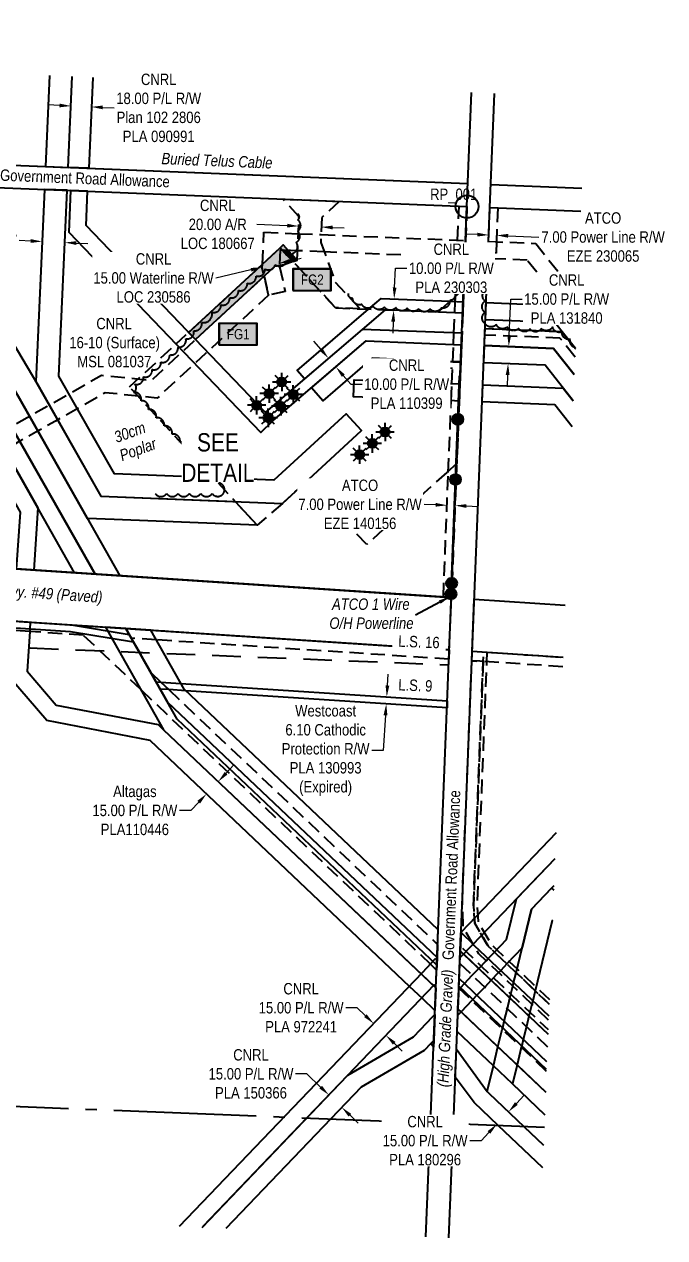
# Model space of a CAD drawing. Extents: x 323629 to 327578, y 6190825 to 6193722.
# Drawn here: x 325834 to 326396, y 6190825 to 6191889 of the extents above; entities that cross this region are included whole.
import ezdxf
from ezdxf.enums import TextEntityAlignment as Align

# ---------------------------------------------------------------- set-up
doc = ezdxf.new("R2010")
doc.units = 0
doc.header["$LTSCALE"] = 5
for name, pattern in [('0', [1, 1, 0]), ('foc-ACCESSROAD', [3.75, 2.5, -1.25]), ('foc-FLOWLINE', [3.75, 2.5, -1.25]), ('foc-LSD', [8, 5, -3]), ('foc-QUARTERLINE', [33, 25, -3, 2, -3]), ('POWERLINE5', [7.8, 2.4, -0.6, 0.6, -0.6, 0.6, -0.6, 2.4])]:
    doc.linetypes.add(name, pattern=pattern)
for name, color, linetype in [('35', 37, 'Continuous'), ('AS-POWER', 104, 'foc-POWER'), ('AS-POWER-EXISTING', 72, 'POWERLINE5'), ('AS-TELUS', 224, 'foc-TEL'), ('C-AR', 13, 'foc-ACCESSROAD'), ('C-RW', 13, 'Continuous'), ('C-WS', 13, 'foc-ACCESSROAD'), ('C-WS-S', 13, 'Continuous'), ('DETAIL-T', 7, 'Continuous'), ('F-EZE', 190, 'foc-FLOWLINE'), ('F-RW', 190, 'Continuous'), ('L-ROAD-T', 7, 'Continuous'), ('L-SEC', 7, 'Continuous'), ('L-SECQ', 8, 'foc-QUARTERLINE'), ('L-SECTION-LSD', 7, 'foc-LSD'), ('L-TITLEDB', 4, 'Continuous'), ('P-TEMP-BLOCKS', 250, 'Continuous'), ('P-TEMP-BLUE', 146, 'Continuous'), ('P-TXT', 4, 'Continuous'), ('P-WORKAREA', 113, 'Continuous'), ('P-WORKAREA-H', 111, 'Continuous'), ('T-BUSH', 110, '0'), ('T-BUSH-T', 110, 'Continuous')]:
    doc.layers.add(name, color=color, linetype=linetype)
for name, color, linetype, lineweight in [('C-AR-T', 13, 'Continuous', 9), ('C-RW-T', 13, 'Continuous', 9), ('C-WS-T', 13, 'Continuous', 9), ('F-EZE-T', 190, 'Continuous', 9), ('F-RW-T', 190, 'Continuous', 9), ('T-TEXT', 48, 'Continuous', 18)]:
    doc.layers.add(name, color=color, linetype=linetype, lineweight=lineweight)
doc.layers.add('P-TEMP-BLUE-H', color=7, linetype='Continuous', true_color=0x99e6ff)
doc.styles.add('100L', font='ARIALN.TTF', dxfattribs={"height": 11})
doc.styles.add('80', font='ARIALN.TTF', dxfattribs={"height": 10})
doc.styles.add('80CG', font='ARIALN.TTF', dxfattribs={"height": 10})
doc.styles.add('80L', font='ARIALN.TTF', dxfattribs={"height": 10})
doc.styles.add('80LS', font='ARIALNI.TTF', dxfattribs={"height": 10})
doc.styles.add('foc-LtypeFont', font='ARIALN.TTF', dxfattribs={"height": 7.35})
doc.linetypes.add('foc-POWER', pattern='A,6,-1,["P",foc-LtypeFont,S=0.2,R=0,X=-0.625,Y=-0.75],-1.24,4', length=12.24)
doc.linetypes.add('foc-POWER-NOLINE', pattern='A,0,-4,["P",foc-LtypeFont,S=0.2,R=0,X=-0.625,Y=-0.75],-8.24', length=12.24)
doc.linetypes.add('foc-TEL', pattern='A,2,-1,["T",foc-LtypeFont,S=0.2,R=0,X=-0.425,Y=-0.75],-1.24,8', length=12.24)
doc.dimstyles.new('Compass 5 000', dxfattribs={"dimscale": 5, "dimtxt": 9, "dimasz": 2, "dimexe": 0.2, "dimexo": 0.0625, "dimgap": 0.5, "dimtad": 0, "dimtih": 1, "dimtoh": 1, "dimzin": 0, "dimdsep": 46, "dimtxsty": '80CG', "dimcen": 0.1, "dimse1": 1, "dimse2": 1, "dimclrd": 256, "dimclrt": 256, "dimaunit": 1, "dimadec": 4, "dimazin": 0, "dimtfac": 0.06, "dimtofl": 0, "dimtmove": 0, "dimatfit": 1, "dimfxl": 0.2, "dimtolj": 1, "dimtzin": 0, "dimlwd": -1, "dimarcsym": 0})

# ---------------------------------------------------------------- blocks, each defined once
blk = doc.blocks.new('POWERPOLE')
h = blk.add_hatch(color=255)
edge = h.paths.add_edge_path()
edge.add_arc((0, 0), 0.96, 0, 360)
at = {"linetype": 'Continuous'}
for p, q in [((0.68, -0.68), (-0.68, 0.68)), ((-0.68, -0.68), (0.68, 0.68))]:
    blk.add_line(p, q, dxfattribs=at)
blk.add_circle((0, 0), 0.96, dxfattribs=at)
blk = doc.blocks.new('*D24')
at = {"layer": 'C-AR-T', "transparency": 16777216}
for p, q in [((326065, 6191712.6), (326038.3, 6191713.7)), ((326105, 6191711), (326115, 6191710.6))]:
    blk.add_line(p, q, dxfattribs=at)
for points in [[(326065.1, 6191714.3), (326064.9, 6191711), (326075, 6191712.2)], [(326105, 6191712.7), (326104.9, 6191709.3), (326095, 6191711.4)]]:
    blk.add_solid(points, dxfattribs=at)
at = {"layer": 'C-AR-T', "transparency": 16777216, "insert": (326004, 6191713.7), "char_height": 10, "attachment_point": 5, "style": '80CG'}
blk.add_mtext('\\A1;CNRL\\P20.00 A/R\\PLOC 180667 ', dxfattribs=at)
blk = doc.blocks.new('*D25')
at = {"layer": 'C-AR-T', "transparency": 16777216}
for p, q in [((326067.3, 6191681.8), (326077.1, 6191684.1)), ((326033.2, 6191673.9), (326002.4, 6191666.7))]:
    blk.add_line(p, q, dxfattribs=at)
for points in [[(326032.9, 6191675.5), (326033.6, 6191672.3), (326043, 6191676.1)], [(326066.9, 6191683.4), (326067.7, 6191680.2), (326057.6, 6191679.5)]]:
    blk.add_solid(points, dxfattribs=at)
at = {"layer": 'C-AR-T', "transparency": 16777216, "insert": (325947.7, 6191666.7), "char_height": 10, "attachment_point": 5, "style": '80CG', "bg_fill": 3, "box_fill_scale": 1.1, "bg_fill_color": 256, "bg_fill_true_color": 13158600, "bg_fill_transparency": 0}
blk.add_mtext('\\A1;CNRL\\P15.00 Waterline R/W\\PLOC 230586', dxfattribs=at)
blk = doc.blocks.new('*D27')
at = {"layer": 'C-RW-T', "transparency": 16777216}
for p, q in [((326126.3, 6191026.5), (326116.3, 6191026.5)), ((326133.5, 6191019.6), (326126.3, 6191026.5)), ((326158.8, 6190995.4), (326166, 6190988.5))]:
    blk.add_line(p, q, dxfattribs=at)
for points in [[(326134.7, 6191020.8), (326132.4, 6191018.4), (326140.8, 6191012.7)], [(326160, 6190996.6), (326157.7, 6190994.2), (326151.6, 6191002.3)]]:
    blk.add_solid(points, dxfattribs=at)
at = {"layer": 'C-RW-T', "transparency": 16777216, "insert": (326077.2, 6191026.5), "char_height": 10, "attachment_point": 5, "style": '80CG'}
blk.add_mtext('\\A1;CNRL\\P15.00 P/L R/W\\PPLA 972241', dxfattribs=at)
blk = doc.blocks.new('*D28')
at = {"layer": 'C-RW-T', "transparency": 16777216}
for p, q in [((326082.2, 6190968.5), (326072.2, 6190968.5)), ((326094.3, 6190956.9), (326082.2, 6190968.5)), ((326120.1, 6190932.2), (326127.3, 6190925.3))]:
    blk.add_line(p, q, dxfattribs=at)
for points in [[(326095.5, 6190958.1), (326093.2, 6190955.7), (326101.5, 6190950)], [(326121.2, 6190933.4), (326118.9, 6190931), (326112.9, 6190939.1)]]:
    blk.add_solid(points, dxfattribs=at)
at = {"layer": 'C-RW-T', "transparency": 16777216, "insert": (326033.2, 6190968.5), "char_height": 10, "attachment_point": 5, "style": '80CG'}
blk.add_mtext('\\A1;CNRL\\P15.00 P/L R/W\\PPLA 150366', dxfattribs=at)
blk = doc.blocks.new('*D29')
at = {"layer": 'C-RW-T', "transparency": 16777216}
for p, q in [((326266.1, 6190942.6), (326273, 6190949.8)), ((326235.1, 6190909.9), (326225.1, 6190909.9)), ((326242, 6190917.1), (326235.1, 6190909.9))]:
    blk.add_line(p, q, dxfattribs=at)
for points in [[(326264.9, 6190943.7), (326267.3, 6190941.4), (326259.2, 6190935.3)], [(326240.8, 6190918.3), (326243.2, 6190916), (326248.9, 6190924.4)]]:
    blk.add_solid(points, dxfattribs=at)
at = {"layer": 'C-RW-T', "transparency": 16777216, "insert": (326186, 6190909.9), "char_height": 10, "attachment_point": 5, "style": '80CG', "bg_fill": 3, "box_fill_scale": 1.1, "bg_fill_color": 256, "bg_fill_true_color": 13158600, "bg_fill_transparency": 0}
blk.add_mtext('\\A1;CNRL\\P15.00 P/L R/W^JPLA 180296', dxfattribs=at)
blk = doc.blocks.new('*D30')
at = {"layer": 'C-RW-T', "transparency": 16777216}
for p, q in [((325865.2, 6191818.1), (325855.2, 6191818.5)), ((325903.2, 6191816.4), (325913.2, 6191815.9))]:
    blk.add_line(p, q, dxfattribs=at)
for points in [[(325865.3, 6191819.7), (325865.1, 6191816.4), (325875.2, 6191817.6)], [(325903.2, 6191818), (325903.1, 6191814.7), (325893.2, 6191816.8)]]:
    blk.add_solid(points, dxfattribs=at)
at = {"layer": 'C-RW-T', "transparency": 16777216, "insert": (325952.2, 6191815.9), "char_height": 10, "attachment_point": 5, "style": '80CG'}
blk.add_mtext('\\A1;CNRL\\P18.00 P/L R/W\\PPlan 102 2806\\PPLA 090991', dxfattribs=at)
blk = doc.blocks.new('*D31')
at = {"layer": 'C-RW-T', "transparency": 16777216}
for p, q in [((326094.7, 6191603.9), (326088.2, 6191611.4)), ((326114.2, 6191581.1), (326120.7, 6191573.5)), ((326120.7, 6191573.5), (326130.7, 6191573.5))]:
    blk.add_line(p, q, dxfattribs=at)
for points in [[(326096, 6191604.9), (326093.4, 6191602.8), (326101.2, 6191596.3)], [(326115.5, 6191582.1), (326112.9, 6191580), (326107.7, 6191588.7)]]:
    blk.add_solid(points, dxfattribs=at)
at = {"layer": 'C-RW-T', "transparency": 16777216, "insert": (326169.8, 6191573.5), "char_height": 10, "attachment_point": 5, "style": '80CG', "bg_fill": 3, "box_fill_scale": 1.1, "bg_fill_color": 256, "bg_fill_true_color": 13158600, "bg_fill_transparency": 0}
blk.add_mtext('\\A1;CNRL\\P10.00 P/L R/W\\PPLA 110399 ', dxfattribs=at)
blk = doc.blocks.new('*D32')
at = {"layer": 'C-RW-T', "transparency": 16777216}
for p, q in [((325839.9, 6191699.1), (325829.9, 6191699.6)), ((325879.9, 6191697.3), (325889.9, 6191696.9))]:
    blk.add_line(p, q, dxfattribs=at)
for points in [[(325840, 6191700.8), (325839.8, 6191697.5), (325849.9, 6191698.7)], [(325879.9, 6191699), (325879.8, 6191695.7), (325869.9, 6191697.8)]]:
    blk.add_solid(points, dxfattribs=at)
at = {"layer": 'C-RW-T', "transparency": 16777216, "insert": (325790.4, 6191699.6), "char_height": 10, "attachment_point": 5, "style": '80CG', "bg_fill": 3, "box_fill_scale": 1.1, "bg_fill_color": 256, "bg_fill_true_color": 13158600, "bg_fill_transparency": 0}
blk.add_mtext('\\A1;CNRL\\P20.00 P/L R/W\\PPLA 220810', dxfattribs=at)
blk = doc.blocks.new('*D35')
at = {"layer": 'F-EZE-T', "transparency": 16777216}
for p, q in [((326195.2, 6191467.7), (326185.2, 6191468.1)), ((326222.2, 6191466.7), (326232.2, 6191466.3))]:
    blk.add_line(p, q, dxfattribs=at)
for points in [[(326195.3, 6191469.4), (326195.1, 6191466.1), (326205.2, 6191467.3)], [(326222.3, 6191468.3), (326222.2, 6191465), (326212.3, 6191467.1)]]:
    blk.add_solid(points, dxfattribs=at)
at = {"layer": 'F-EZE-T', "transparency": 16777216, "insert": (326128.9, 6191468.1), "char_height": 10, "attachment_point": 5, "style": '80CG', "bg_fill": 3, "box_fill_scale": 1.1, "bg_fill_color": 256, "bg_fill_true_color": 13158600, "bg_fill_transparency": 0}
blk.add_mtext('\\A1;ATCO\\P7.00 Power Line R/W\\PEZE 140156', dxfattribs=at)
blk = doc.blocks.new('*D39')
at = {"layer": 'F-RW-T', "transparency": 16777216}
for p, q in [((326011.4, 6191232.2), (326018.2, 6191239.5)), ((325980.4, 6191199.6), (325970.4, 6191199.6)), ((325987.3, 6191206.8), (325980.4, 6191199.6))]:
    blk.add_line(p, q, dxfattribs=at)
for points in [[(326010.1, 6191233.4), (326012.6, 6191231.1), (326004.5, 6191225)], [(325986.1, 6191208), (325988.5, 6191205.7), (325994.2, 6191214.1)]]:
    blk.add_solid(points, dxfattribs=at)
at = {"layer": 'F-RW-T', "transparency": 16777216, "insert": (325931.3, 6191199.6), "char_height": 10, "attachment_point": 5, "style": '80CG'}
blk.add_mtext('\\A1;Altagas\\P15.00 P/L R/W\\PPLA110446', dxfattribs=at)
blk = doc.blocks.new('*D40')
at = {"layer": 'F-RW-T', "transparency": 16777216}
for p, q in [((326152.9, 6191309.2), (326153.6, 6191319.1)), ((326151.2, 6191283.1), (326149.2, 6191252.2)), ((326149.2, 6191252.2), (326139.2, 6191252.2))]:
    blk.add_line(p, q, dxfattribs=at)
for points in [[(326151.3, 6191309.3), (326154.6, 6191309.1), (326152.3, 6191299.2)], [(326149.5, 6191283.2), (326152.9, 6191283), (326151.9, 6191293.1)]]:
    blk.add_solid(points, dxfattribs=at)
at = {"layer": 'F-RW-T', "transparency": 16777216, "insert": (326098.7, 6191252.2), "char_height": 10, "attachment_point": 5, "style": '80CG'}
blk.add_mtext('\\A1;Westcoast\\P6.10 Cathodic \\PProtection R/W\\PPLA 130993\\P(Expired)', dxfattribs=at)
blk = doc.blocks.new('GAS')
h = blk.add_hatch(color=255)
h.dxf.hatch_style = 1
edge = h.paths.add_edge_path()
edge.add_arc((0, 0), 0.9, 0, 360)
for p, q in [((-0.81, 0), (-1.62, 0)), ((-0.57, 0.57), (-1.14, 1.14)), ((0, 0.81), (0, 1.62)), ((0.57, 0.57), (1.14, 1.14)), ((1.62, 0), (0.81, 0)), ((-0.57, -0.57), (-1.14, -1.14)), ((0, -0.81), (0, -1.62)), ((1.14, -1.14), (0.57, -0.57))]:
    blk.add_line(p, q)
blk.add_circle((0, 0), 0.8)
blk = doc.blocks.new('*D41')
at = {"layer": 'F-EZE-T', "transparency": 16777216}
for p, q in [((326231.9, 6191704.8), (326221.9, 6191705.2)), ((326258.8, 6191703.7), (326285.9, 6191702.6))]:
    blk.add_line(p, q, dxfattribs=at)
at = {"layer": 'F-EZE-T', "linetype": 'Continuous', "transparency": 16777216}
for points in [[(326231.9, 6191706.4), (326231.8, 6191703.1), (326241.9, 6191704.4)], [(326258.9, 6191705.4), (326258.8, 6191702), (326248.9, 6191704.1)]]:
    blk.add_solid(points, dxfattribs=at)
at = {"layer": 'F-EZE-T', "linetype": 'Continuous', "transparency": 16777216, "insert": (326342.2, 6191702.6), "char_height": 10, "attachment_point": 5, "style": '80CG'}
blk.add_mtext('\\A1;ATCO\\P7.00 Power Line R/W\\PEZE 230065', dxfattribs=at)
blk = doc.blocks.new('*D45')
at = {"layer": 'C-RW-T', "transparency": 16777216}
for p, q in [((326259.8, 6191616.5), (326261.1, 6191648.2)), ((326261.1, 6191648.2), (326271.1, 6191648.2)), ((326258.4, 6191581.5), (326258, 6191571.6))]:
    blk.add_line(p, q, dxfattribs=at)
for points in [[(326258.1, 6191616.6), (326261.5, 6191616.5), (326259.4, 6191606.5)], [(326256.7, 6191581.6), (326260.1, 6191581.5), (326258.8, 6191591.5)]]:
    blk.add_solid(points, dxfattribs=at)
at = {"layer": 'C-RW-T', "transparency": 16777216, "insert": (326310.2, 6191648.2), "char_height": 10, "attachment_point": 5, "style": '80CG', "bg_fill": 3, "box_fill_scale": 1.1, "bg_fill_color": 256, "bg_fill_true_color": 13158600, "bg_fill_transparency": 0}
blk.add_mtext('\\A1;CNRL\\P15.00 P/L R/W\\PPLA 131840', dxfattribs=at)
blk = doc.blocks.new('*D46')
at = {"layer": 'C-RW-T', "transparency": 16777216}
for p, q in [((326159.2, 6191658.4), (326159.9, 6191675.2)), ((326159.9, 6191675.2), (326169.9, 6191675.2)), ((326158, 6191628.4), (326157.6, 6191618.4))]:
    blk.add_line(p, q, dxfattribs=at)
for points in [[(326157.6, 6191658.4), (326160.9, 6191658.3), (326158.8, 6191648.4)], [(326156.3, 6191628.5), (326159.7, 6191628.3), (326158.4, 6191638.4)]]:
    blk.add_solid(points, dxfattribs=at)
at = {"layer": 'C-RW-T', "transparency": 16777216, "insert": (326209, 6191675.2), "char_height": 10, "attachment_point": 5, "style": '80CG', "bg_fill": 3, "box_fill_scale": 1.1, "bg_fill_color": 256, "bg_fill_true_color": 13158600, "bg_fill_transparency": 0}
blk.add_mtext('\\A1;CNRL\\P10.00 P/L R/W\\PPLA 230303', dxfattribs=at)
blk = doc.blocks.new('Temp_Area5')
at = {"true_color": 0x99e6ff}
h = blk.add_hatch(color=141, dxfattribs=at)
h.dxf.hatch_style = 1
h.paths.add_polyline_path([(-16.8, -9.4), (16.3, -9.4), (16.3, 9.1), (-16.8, 9.1)])
at = {"color": 250}
for points in [[(-17, -9.6), (16.5, -9.6), (16.5, 9.3), (-17, 9.3)], [(-16.9, -9.5), (16.4, -9.5), (16.4, 9.2), (-16.9, 9.2)]]:
    blk.add_lwpolyline(points, close=True, dxfattribs=at)
at = {"color": 250, "style": '80L'}
blk.add_attdef('TEMPORARY', text='', height=9, dxfattribs=at).set_placement((0, -0.1), align=Align.MIDDLE_CENTER)
blk = doc.blocks.new('Temp_Area3')
h = blk.add_hatch(color=111)
h.dxf.hatch_style = 1
h.paths.add_polyline_path([(-16.8, -9.4), (16.3, -9.4), (16.3, 9.1), (-16.8, 9.1)])
at = {"color": 250}
for points in [[(-17, -9.6), (16.5, -9.6), (16.5, 9.3), (-17, 9.3)], [(-16.9, -9.5), (16.4, -9.5), (16.4, 9.2), (-16.9, 9.2)]]:
    blk.add_lwpolyline(points, close=True, dxfattribs=at)
at = {"color": 250, "style": '80L'}
blk.add_attdef('TEMPORARY', text='', height=9, dxfattribs=at).set_placement((0, -0.1), align=Align.MIDDLE_CENTER)

msp = doc.modelspace()

# ---------------------------------------------------------------- hatches: boundary and pattern name
at = {"layer": 'P-TEMP-BLUE-H'}
h = msp.add_hatch(color=256, dxfattribs=at)
h.dxf.hatch_style = 1
h.paths.add_polyline_path([(326070.079, 6191681.033), (326073.773, 6191682.391), (326065.889, 6191690.931), (326060.748, 6191691.141), (326064.755, 6191686.8)])
at = {"layer": 'P-WORKAREA-H'}
h = msp.add_hatch(color=256, dxfattribs=at)
h.dxf.hatch_style = 1
h.paths.add_polyline_path([(326070.079, 6191681.033), (326062.434, 6191678.114), (326053.857, 6191676.738), (326044.775, 6191668.355), (325984.532, 6191612.736), (325978.502, 6191619.02), (326043.28, 6191678.827), (326058.848, 6191693.199), (326061.52, 6191695.664), (326065.889, 6191690.931), (326060.748, 6191691.141)])

# ---------------------------------------------------------------- linework, layer by layer
at = {"layer": '35', "color": 3}
msp.add_circle((326222.722, 6191729.414), 9.999, dxfattribs=at)
at = {"layer": 'AS-POWER', "flags": 128}
msp.add_lwpolyline([(326208.648, 6191389.598), (326209.203, 6191398.925), (326212.679, 6191489.906), (326214.724, 6191542.702), (326216.068, 6191580.802)], dxfattribs=at)
at = {"layer": 'AS-TELUS', "flags": 128}
for points in [[(325316.848, 6191786.017), (325416.69, 6191782.002), (326223.532, 6191749.512)], [(326243.616, 6191748.695), (326323.443, 6191745.513)], [(325303.11, 6191445.958), (326207.747, 6191386.388)], [(325301.263, 6191400.271), (326205.943, 6191340.698)], [(326229.13, 6191384.971), (326308.869, 6191379.699)], [(326227.31, 6191339.278), (326307.049, 6191334.006)]]:
    msp.add_lwpolyline(points, dxfattribs=at)
at = {"layer": 'C-AR'}
for points in [[(326110.638, 6191733.928), (326095.302, 6191719.817), (326094.409, 6191697.751), (326107.2, 6191663.076), (326128.821, 6191639.657), (326107.491, 6191640.508), (326070.079, 6191681.033), (326073.773, 6191682.391), (326075.323, 6191720.653), (326061.237, 6191735.917), (326110.638, 6191733.928)], [(326221.535, 6191699.599), (326220.938, 6191684.613), (326097.277, 6191689.652), (326074.086, 6191690.597), (326060.608, 6191691.146), (326058.795, 6191691.221), (326058.209, 6191676.826), (326063.295, 6191654.95), (326048.687, 6191651.554), (326043.141, 6191675.408), (326043.278, 6191678.769), (326044.421, 6191706.817), (326074.692, 6191705.583), (326094.673, 6191704.769), (326221.535, 6191699.599)]]:
    msp.add_lwpolyline(points, close=True, dxfattribs=at)
for points in [[(326318.752, 6191627.773), (326307.198, 6191642.373), (326275.527, 6191682.392), (326241.035, 6191683.795), (326241.632, 6191698.781), (326283.02, 6191697.097), (326319.669, 6191650.786)], [(326317.54, 6191597.346), (326304.35, 6191614.007), (326238.36, 6191616.638), (326238.588, 6191622.366), (326306.052, 6191619.676), (326317.837, 6191604.806)]]:
    msp.add_lwpolyline(points, dxfattribs=at)
at = {"layer": 'C-AR', "flags": 128}
msp.add_lwpolyline([(325304.806, 6191488.237), (325404, 6191481.71), (325693.024, 6191462.692), (325794.861, 6191520.486), (325807.982, 6191527.965), (325821.026, 6191535.372), (325836.925, 6191544.399), (325854.345, 6191554.289), (325871.739, 6191564.168), (325902.127, 6191581.422), (325937.855, 6191577.78), (325945.793, 6191576.971), (325971.976, 6191601.144), (325983.001, 6191611.323), (326044.775, 6191668.355), (326048.687, 6191651.554), (325993.422, 6191600.531), (325982.397, 6191590.352), (325950.999, 6191561.364), (325931.572, 6191563.344), (325905.369, 6191566.016), (325879.14, 6191551.122), (325861.744, 6191541.241), (325844.326, 6191531.355), (325828.427, 6191522.328), (325815.383, 6191514.921), (325802.35, 6191507.521), (325696.523, 6191447.431), (325403.397, 6191466.719), (325304.2, 6191473.247)], dxfattribs=at)
at = {"layer": 'C-RW', "flags": 128}
for points in [[(325856.354, 6191844.211), (325852.819, 6191764.501), (325872.801, 6191763.703), (325876.335, 6191843.408)], [(325894.321, 6191842.686), (325890.787, 6191762.985), (325872.801, 6191763.703), (325876.335, 6191843.408)], [(326316.013, 6191559.028), (326291.298, 6191590.248), (326237.394, 6191592.394), (326237.991, 6191607.38), (326298.781, 6191604.96), (326316.93, 6191582.028)], [(326315.098, 6191536.051), (326299.749, 6191555.443), (326236.023, 6191557.974), (326236.619, 6191572.957), (326307.23, 6191570.153), (326316.014, 6191559.055)], [(326300.915, 6191180.036), (326217.493, 6191092.861), (326216.592, 6191070.226), (326227.779, 6191081.916), (326300.013, 6191157.401)], [(326299.061, 6191133.49), (326297.01, 6191131.35), (326279.472, 6191113.04), (326271.159, 6191079.024), (326257.721, 6191064.979), (326252.34, 6191059.355), (326250.464, 6191057.394), (326244.008, 6191050.646), (326238.281, 6191044.659), (326231.367, 6191037.433), (326227.909, 6191033.819), (326227.016, 6191032.885), (326217.54, 6191022.981), (326214.587, 6191019.894), (326214.813, 6191025.574), (326215.488, 6191042.528), (326216.132, 6191043.201), (326217.028, 6191044.137), (326220.485, 6191047.75), (326227.397, 6191054.975), (326233.126, 6191060.964), (326239.585, 6191067.715), (326241.452, 6191069.666), (326246.843, 6191075.3), (326257.546, 6191086.487), (326266.256, 6191122.124), (326285.562, 6191142.3), (326300.013, 6191157.401)], [(326195.235, 6191069.601), (326183.418, 6191057.252), (325970.262, 6190834.507)], [(325990.26, 6190833.712), (326194.253, 6191046.883), (326194.341, 6191046.974)], [(325991.325, 6190834.825), (326082.507, 6190930.109), (326118.236, 6190967.446), (326175.73, 6191000.971), (326181.923, 6191007.444), (326192.44, 6191018.437), (326194.484, 6191020.573), (326193.582, 6190997.939), (326190.995, 6190995.235), (326185.099, 6190989.073), (326129.82, 6190956.839), (326103.17, 6190929.021), (326011.062, 6190832.884)], [(326289.207, 6190886.139), (326250.202, 6190923.107), (326228.916, 6190943.283), (326212.43, 6190965.774), (326213.404, 6190990.223), (326240.395, 6190953.146), (326242.29, 6190951.35), (326273.048, 6190922.183), (326290.002, 6190906.109)]]:
    msp.add_lwpolyline(points, dxfattribs=at)
for points in [[(325741.643, 6191748.768), (325846.089, 6191573.075), (325901.551, 6191475.322), (326019.425, 6191470.586), (326038.522, 6191449.901), (325913.172, 6191454.839), (325889.604, 6191455.785), (325828.786, 6191562.973), (325717.78, 6191749.729), (325741.643, 6191748.768)], [(325851.928, 6191744.407), (325844.447, 6191575.729), (325901.551, 6191475.322), (326060.707, 6191468.927), (326130.2, 6191532.985), (326116.647, 6191547.689), (326053.24, 6191489.241), (325913.445, 6191494.858), (325864.68, 6191580.603), (325871.909, 6191743.609)], [(326052.741, 6191541.635), (325888.548, 6191712.788), (325889.874, 6191742.755), (325874.888, 6191743.358), (325873.281, 6191707.038), (326041.918, 6191531.252)], [(326052.741, 6191541.635), (326134.36, 6191611.481), (326217.893, 6191608.181), (326218.291, 6191618.171), (326130.838, 6191621.627), (326045.808, 6191548.862)], [(326193.338, 6190991.818), (326190.948, 6190995.186), (326193.582, 6190997.939), (326193.338, 6190991.818)]]:
    msp.add_lwpolyline(points, close=True, dxfattribs=at)
at = {"layer": 'C-RW'}
for points in [[(326219.396, 6191645.913), (326218.998, 6191635.924), (326197.619, 6191636.801), (326150.957, 6191638.675), (326130.729, 6191621.534), (326080.038, 6191578.155), (326073.594, 6191585.703), (326136.254, 6191639.261), (326147.442, 6191648.824), (326207.975, 6191646.375), (326219.396, 6191645.913)], [(326217.335, 6191593.03), (326210.293, 6191593.287), (326164.998, 6191595.275), (326139.644, 6191596.283), (326117.924, 6191577.689), (326096.19, 6191559.077), (326086.439, 6191570.472), (326134.36, 6191611.481), (326217.893, 6191608.181), (326217.335, 6191593.03)], [(326207.626, 6191559.102), (326123.241, 6191562.454), (326123.85, 6191577.436), (326208.223, 6191574.085), (326216.458, 6191573.764), (326215.924, 6191558.772), (326207.626, 6191559.102)]]:
    msp.add_lwpolyline(points, close=True, dxfattribs=at)
for points in [[(326317.836, 6191604.787), (326306.23, 6191619.451), (326299.727, 6191627.667), (326238.897, 6191630.129), (326239.494, 6191645.115), (326307.198, 6191642.373), (326318.752, 6191627.776)], [(326316.929, 6191582.002), (326298.762, 6191604.953), (326237.991, 6191607.38), (326238.086, 6191609.77), (326238.36, 6191616.638), (326238.588, 6191622.366), (326306.052, 6191619.676), (326317.837, 6191604.806)], [(326290.002, 6190906.109), (326273.048, 6190922.183), (326242.29, 6190951.35), (326240.395, 6190953.146), (326245.862, 6190975.514), (326249.95, 6190992.243), (326253.701, 6191007.592), (326254.052, 6191009.027), (326255.42, 6191014.624), (326258.157, 6191025.821), (326260.421, 6191035.084), (326262.973, 6191045.528), (326263.686, 6191048.445), (326265.843, 6191057.272), (326271.159, 6191079.024), (326279.472, 6191113.04), (326297.008, 6191131.357), (326298.904, 6191129.545)], [(326297.859, 6191103.334), (326297.624, 6191103.088), (326290.799, 6191075.161), (326282.551, 6191041.42), (326280.411, 6191032.673), (326279.681, 6191029.678), (326277.13, 6191019.24), (326274.868, 6191009.982), (326272.13, 6190998.78), (326270.761, 6190993.181), (326270.412, 6190991.753), (326266.659, 6190976.396), (326262.572, 6190959.671), (326291.06, 6190932.658)]]:
    msp.add_lwpolyline(points, dxfattribs=at)
at = {"layer": 'C-WS'}
msp.add_lwpolyline([(326058.848, 6191693.199), (326107.491, 6191640.508), (326197.635, 6191636.914), (326219.855, 6191657.425), (326213.742, 6191503.993), (326205.039, 6191496.161), (326134.918, 6191433.05), (326080.629, 6191487.291), (326060.707, 6191468.927), (326038.522, 6191449.901), (325926.612, 6191571.115), (325967.165, 6191608.554), (325978.191, 6191618.733), (326058.848, 6191693.199)], close=True, dxfattribs=at)
at = {"layer": 'F-EZE'}
for points in [[(326217.335, 6191593.03), (326210.293, 6191593.287), (326210.889, 6191608.241), (326211.287, 6191618.234), (326212.003, 6191636.212), (326212.401, 6191646.198), (326212.522, 6191649.23), (326213.943, 6191684.9), (326214.54, 6191699.886), (326215.728, 6191729.696), (326222.722, 6191729.414), (326221.535, 6191699.601), (326220.938, 6191684.615), (326219.796, 6191655.944), (326219.396, 6191645.915), (326218.998, 6191635.924), (326218.348, 6191619.61), (326218.282, 6191617.955), (326218.245, 6191615.979), (326217.993, 6191609.639), (326217.884, 6191607.962), (326217.335, 6191593.03)], [(326248.231, 6191688.536), (326241.235, 6191688.816), (326241.64, 6191698.969), (326242.82, 6191728.596), (326249.816, 6191728.312), (326248.636, 6191698.684), (326248.231, 6191688.536)], [(326217.335, 6191593.03), (326216.458, 6191573.764), (326215.857, 6191558.543), (326213.658, 6191502.73), (326209.053, 6191386.302), (326201.996, 6191386.767), (326206.355, 6191496.192), (326208.86, 6191559.059), (326209.456, 6191574.042), (326209.991, 6191587.446), (326168.513, 6191589.102), (326156.006, 6191589.6), (326155.926, 6191587.601), (326147.934, 6191587.919), (326148.252, 6191595.907), (326166.27, 6191595.207), (326210.293, 6191593.287), (326217.335, 6191593.03)]]:
    msp.add_lwpolyline(points, close=True, dxfattribs=at)
for points in [[(326306.719, 6191325.712), (326236.962, 6191330.329), (326233.964, 6191330.528), (326226.98, 6191330.99), (326227.31, 6191339.278), (326235.762, 6191338.723), (326307.049, 6191334.008)], [(326292.577, 6190970.747), (326215.537, 6191043.764), (326215.606, 6191045.491), (326215.871, 6191052.131), (326216.399, 6191065.4), (326293.439, 6190992.382)]]:
    msp.add_lwpolyline(points, dxfattribs=at)
at = {"layer": 'F-EZE', "flags": 128}
for points in [[(326294.925, 6191029.686), (326282.553, 6191041.426), (326265.844, 6191057.275), (326257.722, 6191064.981), (326246.843, 6191075.301), (326241.419, 6191080.447), (326236.12, 6191089.47), (326229.615, 6191100.55), (326229.342, 6191104.066), (326228.42, 6191115.982), (326236.962, 6191330.329), (326237.292, 6191338.622), (326240.286, 6191338.425), (326239.956, 6191330.131), (326231.426, 6191116.08), (326232.116, 6191106.961), (326232.529, 6191101.511), (326238.278, 6191091.72), (326243.791, 6191082.332), (326248.918, 6191077.469), (326259.8, 6191067.151), (326266.666, 6191060.64), (326283.375, 6191044.795), (326295.085, 6191033.691)], [(326294.37, 6191015.746), (326233.118, 6191073.85), (326228.741, 6191081.492), (326227.945, 6191082.658), (326220.682, 6191095.028), (326219.428, 6191097.164), (326218.664, 6191122.243), (326226.98, 6191330.99), (326233.964, 6191330.528), (326236.962, 6191330.329), (326228.42, 6191115.982), (326229.342, 6191104.066), (326229.615, 6191100.55), (326236.119, 6191089.471), (326241.419, 6191080.446), (326294.925, 6191029.681)], [(326293.877, 6191003.361), (326277.13, 6191019.238), (326260.42, 6191035.083), (326244.008, 6191050.645), (326233.126, 6191060.963), (326220.386, 6191073.044), (326216.838, 6191076.407), (326216.997, 6191080.393), (326222.497, 6191075.178), (326235.2, 6191063.131), (326246.081, 6191052.813), (326261.24, 6191038.437), (326277.95, 6191022.592), (326294.035, 6191007.338)]]:
    msp.add_lwpolyline(points, dxfattribs=at)
at = {"layer": 'F-RW'}
msp.add_lwpolyline([(325678.117, 6191751.328), (325799.997, 6191546.267), (325846.096, 6191465.015), (325842.518, 6191410.322), (325827.549, 6191411.312), (325830.825, 6191461.358), (325786.883, 6191538.661), (325660.228, 6191752.049), (325678.117, 6191751.328)], close=True, dxfattribs=at)
at = {"layer": 'F-RW', "flags": 128}
for points in [[(325695.977, 6191750.635), (325812.976, 6191553.787), (325896.326, 6191406.895), (325878.402, 6191408.075), (325799.998, 6191546.267), (325678.111, 6191751.344)], [(325717.764, 6191749.765), (325828.786, 6191562.972), (325918.163, 6191405.457), (325896.326, 6191406.895), (325812.976, 6191553.787), (325695.977, 6191750.635)]]:
    msp.add_lwpolyline(points, close=True, dxfattribs=at)
for points in [[(325926.349, 6191353.985), (325930.226, 6191347.154), (325874.956, 6191356.384), (325633.49, 6191372.287), (325633.892, 6191378.368), (325875.663, 6191362.445), (325926.349, 6191353.985)], [(326292.91, 6190979.084), (326215.871, 6191052.131), (326216.838, 6191076.41), (326293.877, 6191003.363)], [(326292.644, 6190972.421), (326215.606, 6191045.491), (326214.813, 6191025.574), (326291.85, 6190952.501)]]:
    msp.add_lwpolyline(points, dxfattribs=at)
at = {"layer": 'F-RW'}
for points in [[(326293.877, 6191003.365), (326220.386, 6191073.044), (326216.838, 6191076.41), (326217.455, 6191091.893), (326217.483, 6191092.606), (326217.943, 6191092.169), (326227.945, 6191082.658), (326228.741, 6191081.492), (326294.511, 6191019.296)], [(326291.06, 6190932.658), (326262.572, 6190959.671), (326245.862, 6190975.514), (326214.021, 6191005.704), (326214.587, 6191019.894), (326214.813, 6191025.574), (326217.54, 6191022.981), (326249.95, 6190992.242), (326266.659, 6190976.395), (326291.85, 6190952.499)]]:
    msp.add_lwpolyline(points, dxfattribs=at)
at = {"layer": 'L-SEC'}
for p, q in [((326222.722, 6191729.414), (326226.681, 6191829.337)), ((326242.821, 6191728.618), (326246.779, 6191828.529)), ((325416.698, 6191782.001), (326223.532, 6191749.512)), ((325415.889, 6191761.903), (326222.722, 6191729.414)), ((326222.112, 6191749.752), (326222.137, 6191749.751)), ((326243.616, 6191748.695), (326323.44, 6191745.446)), ((326190.697, 6190925.512), (326222.722, 6191729.414)), ((326210.795, 6190924.712), (326242.82, 6191728.614)), ((326242.82, 6191728.596), (326322.639, 6191725.348)), ((326186.659, 6190825.595), (326190.697, 6190925.512)), ((326206.757, 6190824.782), (326210.794, 6190924.7))]:
    msp.add_line(p, q, dxfattribs=at)
at = {"layer": 'L-SECQ'}
for p, q in [((325418.32, 6190956.538), (326190.697, 6190925.512)), ((326290.615, 6190921.48), (326210.795, 6190924.702))]:
    msp.add_line(p, q, dxfattribs=at)
at = {"layer": 'L-SECTION-LSD'}
msp.add_line((325399.699, 6191359.91), (326206.71, 6191327.464), dxfattribs=at)
at = {"layer": 'L-TITLEDB', "flags": 128}
for points in [[(325301.262, 6191400.252), (326207.233, 6191340.613), (326209.053, 6191386.302), (325303.11, 6191445.958)], [(326227.31, 6191339.278), (326229.13, 6191384.971)], [(326229.13, 6191384.971), (326308.869, 6191379.697)], [(326227.31, 6191339.278), (326307.049, 6191334.004)]]:
    msp.add_lwpolyline(points, dxfattribs=at)
at = {"layer": 'P-TEMP-BLUE'}
msp.add_lwpolyline([(326070.079, 6191681.033), (326073.773, 6191682.391), (326065.889, 6191690.931), (326060.748, 6191691.141), (326064.755, 6191686.8)], close=True, dxfattribs=at)
at = {"layer": 'P-WORKAREA'}
msp.add_lwpolyline([(326070.079, 6191681.033), (326062.434, 6191678.114), (326053.857, 6191676.738), (326044.775, 6191668.355), (325984.532, 6191612.736), (325978.502, 6191619.02), (326043.28, 6191678.827), (326058.848, 6191693.199), (326061.52, 6191695.664), (326065.889, 6191690.931), (326060.748, 6191691.141), (326070.079, 6191681.033)], close=True, dxfattribs=at)
at = {"layer": 'T-BUSH', "flags": 128}
for points in [[(326213.651, 6191694.918, -0.52056705), (326214.901, 6191684.996, -0.52056705), (326215.235, 6191675.042, -0.52056705), (326214.529, 6191665.074, -0.52056705), (326212.573, 6191655.305, -0.52056705), (326207.555, 6191646.98, -0.52056705), (326200.123, 6191640.289, -0.52056705), (326190.269, 6191639.59, -0.52056705), (326180.28, 6191639.741, -0.52056705), (326170.293, 6191640.251, -0.52056705), (326160.304, 6191640.737, -0.52056705), (326150.316, 6191641.212, -0.52056705), (326140.344, 6191641.956, -0.52056705), (326130.511, 6191643.535, -0.52056705), (326122.478, 6191648.833, -0.52056705), (326118.784, 6191652.98, -0.52056705)], [(326317.859, 6191605.348, -0.42026087), (326313.464, 6191612.878, -0.52056705), (326306.12, 6191619.665, -0.52056705), (326297.844, 6191623.972, -0.52056705), (326287.989, 6191622.279, -0.52056705), (326278.044, 6191621.961, -0.52056705), (326268.061, 6191622.523, -0.52056705), (326258.161, 6191623.709, -0.52056705), (326248.426, 6191625.986, -0.52056705), (326238.854, 6191626.504, -0.52056705), (326238.49, 6191636.497, -0.52056705), (326238.642, 6191646.479, -0.52056705), (326239.44, 6191656.447, -0.52056705), (326240.153, 6191666.421, -0.52056705), (326240.747, 6191676.404, -0.52056705), (326241.483, 6191686.376, -0.52056705), (326242.03, 6191692.791)], [(325949.15, 6191477.588, 0.52056705), (325959.148, 6191477.588, 0.52056705), (325969.147, 6191477.588, 0.52056705), (325979.146, 6191477.588, 0.52056705), (325989.144, 6191477.588, 0.52056705), (325999.143, 6191477.588, 0.52056705), (326008.994, 6191477.719, 0.52056705), (326005.668, 6191486.637, 0.52056705), (325998.709, 6191493.817, 0.52056705), (325991.751, 6191500.997, 0.52056705), (325984.792, 6191508.177, 0.52056705), (325977.834, 6191515.357, 0.52056705), (325970.875, 6191522.537, 0.52056705), (325963.917, 6191529.717, 0.52056705), (325956.959, 6191536.897, 0.52056705), (325950, 6191544.077, 0.52056705), (325943.239, 6191551.437, 0.52056705), (325936.689, 6191558.992, 0.52056705), (325930.139, 6191566.546, 0.52056705), (325931.27, 6191573.501, 0.52056705), (325938.914, 6191579.946, 0.52056705), (325946.558, 6191586.391, 0.52056705), (325954.202, 6191592.836, 0.52056705), (325961.846, 6191599.281, 0.52056705), (325969.134, 6191606.108, 0.52056705), (325976.099, 6191613.282, 0.52056705), (325983.063, 6191620.456, 0.52056705), (325990.031, 6191627.627, 0.52056705), (325999.096, 6191636.688, 0.52056705)]]:
    msp.add_lwpolyline(points, format="xyb", dxfattribs=at)

# ---------------------------------------------------------------- block references
at = {"layer": 'AS-POWER-EXISTING', "xscale": 4.999999999999973, "yscale": 4.999999999999973, "zscale": 4.999999999999973}
for p in [(326214.724, 6191542.702), (326212.679, 6191489.906), (326209.203, 6191398.925), (326208.648, 6191389.598)]:
    msp.add_blockref('POWERPOLE', p, dxfattribs=at)
at = {"layer": 'C-WS-S', "color": 2, "xscale": 4.9993113, "yscale": 4.9993113, "zscale": 4.9993113}
for p in [(326060.169, 6191575.461), (326049.103, 6191565.32), (326038.094, 6191555.065), (326059.316, 6191554.213)]:
    msp.add_blockref('GAS', p, dxfattribs=at)
at = {"layer": 'P-TEMP-BLOCKS', "xscale": 0.999863, "yscale": 0.999863, "zscale": 0.999863}
for name, p, values in [('Temp_Area5', (326087.005, 6191665.375), {'TEMPORARY': 'FG2'}), ('Temp_Area3', (326022.034, 6191617.528), {'TEMPORARY': 'FG1'})]:
    msp.add_blockref(name, p, dxfattribs=at).add_auto_attribs(values)

# ---------------------------------------------------------------- texts
at = {"layer": '35', "color": 3, "style": '80'}
msp.add_attdef('RP_001', (326190.366, 6191735.168), 'RP', height=9.9986, dxfattribs=at)
at = {"layer": 'AS-POWER', "linetype": 'foc-POWER-NOLINE', "insert": (326101.408, 6191385.574), "char_height": 9.99862, "attachment_point": 1, "style": '80L'}
msp.add_mtext_dynamic_manual_height_columns('\\pi2.92643;{\\fArial Narrow|b0|i1|c0|p34;ATCO 1 Wire\\P\\pi0.58023;O/H Powerline}', width=73.66071, gutter_width=50, heights=[0], dxfattribs=at)
at = {"layer": 'AS-TELUS', "insert": (325954.873, 6191776.593), "char_height": 9.99862, "attachment_point": 1, "rotation": 357.694375, "style": '80L'}
msp.add_mtext_dynamic_manual_height_columns('{\\fArial Narrow|b0|i1|c0|p34;Buried Telus Cable}', width=100.12993, gutter_width=50, heights=[0], dxfattribs=at)
at = {"layer": 'L-ROAD-T', "style": '80L'}
for rotation, p in [(357.712885, (325887.497, 6191754.116)), (87.718657, (326209.001, 6191142.942))]:
    msp.add_text('Government Road Allowance', height=9.99863, rotation=rotation, dxfattribs=at).set_placement(p, align=Align.MIDDLE_CENTER)
at = {"layer": 'P-TXT', "style": '80LS'}
msp.add_text('Hwy. #49 (Paved)', height=9.99862, rotation=356.232513, dxfattribs=at).set_placement((325857.372, 6191389.702), align=Align.MIDDLE_CENTER)
at = {"layer": 'T-BUSH-T', "insert": (325925.086, 6191536.144), "char_height": 9.9986, "width": 65.50707, "attachment_point": 2, "rotation": 20, "style": '80LS'}
msp.add_mtext('30cm\\P Poplar', dxfattribs=at)

# ---------------------------------------------------------------- dimensions: what is measured, and where the dimension line sits
at = {"layer": 'C-RW-T'}
dim = msp.add_aligned_dim(p1=(325875.024, 6191813.844), p2=(325893.007, 6191813.047), distance=3.767, text='CNRL\\P18.00 P/L R/W\\PPlan 102 2806\\PPLA 090991', dimstyle='Compass 5 000', dxfattribs=at)
dim.commit()
dim.dimension.update_dxf_attribs({"geometry": '*D30', "text_midpoint": (325952.24, 6191815.924)})
for base, p1, p2, angle, text, picture, middle in [((326151.596, 6191002.307), (326150.627, 6191022.986), (326161.463, 6191012.617), 316.260286, 'CNRL\\P15.00 P/L R/W\\PPLA 972241', '*D27', (326077.225, 6191026.504)), ((326112.858, 6190939.133), (326109.093, 6190957.891), (326120.426, 6190947.033), 316.229227, 'CNRL\\P15.00 P/L R/W\\PPLA 150366', '*D28', (326033.153, 6190968.466))]:
    dim = msp.add_linear_dim(base=base, p1=p1, p2=p2, angle=angle, text=text, dimstyle='Compass 5 000', dxfattribs=at)
    dim.commit()
    dim.dimension.update_dxf_attribs({"geometry": picture, "text_midpoint": middle, "dimtype": 161})
at = {"layer": 'F-RW-T'}
dim = msp.add_linear_dim(base=(326004.474, 6191224.966), p1=(326103.49, 6191110.445), p2=(326113.803, 6191121.324), angle=46.529615, text='Altagas\\P15.00 P/L R/W\\PPLA110446', dimstyle='Compass 5 000', dxfattribs=at)
dim.commit()
dim.dimension.update_dxf_attribs({"geometry": '*D39', "text_midpoint": (325931.315, 6191199.572), "dimtype": 161})

# ---------------------------------------------------------------- leaders
at = {"layer": 'AS-POWER'}
msp.add_leader([(326207.681, 6191387.087), (326177.523, 6191370.949)], dimstyle='Compass 5 000', dxfattribs=at)

# ---------------------------------------------------------------- next in the draw order: texts
at = {"layer": 'DETAIL-T', "color": 3, "insert": (326004.16, 6191509.217), "char_height": 15.9978, "width": 63.62741, "attachment_point": 5, "style": '80CG', "bg_fill": 3, "box_fill_scale": 1, "bg_fill_color": 256, "bg_fill_transparency": 0}
msp.add_mtext('SEE\\PDETAIL', dxfattribs=at)
at = {"layer": 'L-SECTION-LSD', "insert": (326162.675, 6191314.977), "char_height": 9.9986, "attachment_point": 1, "rotation": 357.697635, "style": '100L', "bg_fill": 3, "box_fill_scale": 1.5, "bg_fill_color": 256, "bg_fill_transparency": 0}
msp.add_mtext_dynamic_manual_height_columns('L.S. 9', width=30.5231, gutter_width=54.992, heights=[0], dxfattribs=at)

# ---------------------------------------------------------------- next in the draw order: dimensions: what is measured, and where the dimension line sits
at = {"layer": 'C-AR-T', "color": 2}
dim = msp.add_linear_dim(base=(326042.97, 6191676.141), p1=(326059.419, 6191671.623), p2=(326044.81, 6191668.226), angle=193.088694, text='CNRL\\P15.00 Waterline R/W\\PLOC 230586', dimstyle='Compass 5 000', override={"dimtfill": 1}, dxfattribs=at)
dim.commit()
dim.dimension.update_dxf_attribs({"geometry": '*D25', "text_midpoint": (325947.743, 6191666.714), "dimtype": 161})
at = {"layer": 'C-RW-T'}
for base, p1, p2, angle, text, picture, middle in [((326259.411, 6191606.525), (326260.391, 6191591.478), (326260.989, 6191606.462), 87.713538, 'CNRL\\P15.00 P/L R/W\\PPLA 131840', '*D45', (326310.162, 6191648.234)), ((326259.214, 6190935.301), (326283.792, 6190891.271), (326294.14, 6190902.186), 46.525347, 'CNRL\\P15.00 P/L R/W^JPLA 180296', '*D29', (326186.018, 6190909.872))]:
    dim = msp.add_linear_dim(base=base, p1=p1, p2=p2, angle=angle, text=text, dimstyle='Compass 5 000', override={"dimtfill": 1}, dxfattribs=at)
    dim.commit()
    dim.dimension.update_dxf_attribs({"geometry": picture, "text_midpoint": middle, "dimtype": 161})

# ---------------------------------------------------------------- next in the draw order: linework, layer by layer
at = {"layer": 'F-EZE'}
msp.add_lwpolyline([(325824.573, 6191365.811), (325839.54, 6191364.825), (325875.663, 6191362.446), (325890.529, 6191361.467), (325905.405, 6191360.488), (325923.326, 6191359.307), (325945.171, 6191357.868), (326207.233, 6191340.613), (326206.903, 6191332.317), (325950.074, 6191349.23), (325928.231, 6191350.667), (325930.225, 6191347.154), (325945.316, 6191320.572), (325954.145, 6191312.202), (325961.074, 6191305.634), (326196.933, 6191082.061), (326196.473, 6191070.511), (326196.208, 6191063.872), (326196.04, 6191059.63), (326191.181, 6191064.235), (325936.551, 6191305.615), (325886.102, 6191353.443), (325838.998, 6191356.543), (325824.03, 6191357.529)], dxfattribs=at)
at = {"layer": 'F-RW'}
for points in [[(326195.415, 6191043.959), (326194.622, 6191024.056), (326183.563, 6191034.546), (326172.645, 6191044.887), (325944.665, 6191261.005), (325854.147, 6191278.467), (325821.354, 6191316.632), (325823.606, 6191351.046), (325824.03, 6191357.529), (325824.174, 6191359.727), (325824.573, 6191365.811), (325839.54, 6191364.825), (325839.142, 6191358.742), (325838.998, 6191356.543), (325836.722, 6191321.763), (325862.306, 6191291.986), (325951.809, 6191274.898), (325956.541, 6191270.406), (326183.015, 6191055.712), (326193.951, 6191045.351), (326195.415, 6191043.959)], [(326205.444, 6191295.699), (326205.201, 6191289.602), (325976.049, 6191304.651), (325961.074, 6191305.634), (325953.509, 6191306.132), (325949.905, 6191312.483), (325954.145, 6191312.202), (325971.747, 6191311.046), (326205.444, 6191295.699)]]:
    msp.add_lwpolyline(points, close=True, dxfattribs=at)
at = {"layer": 'F-RW', "flags": 128}
for points in [[(326195.415, 6191043.959), (326196.208, 6191063.872), (325968.437, 6191279.728), (325923.33, 6191359.302), (325905.409, 6191360.482), (325956.54, 6191270.4), (326195.415, 6191043.959)], [(326196.473, 6191070.511), (326197.438, 6191094.747), (325974.596, 6191306.028), (325945.174, 6191357.864), (325923.33, 6191359.302), (325960.034, 6191294.632), (326196.473, 6191070.511)]]:
    msp.add_lwpolyline(points, close=True, dxfattribs=at)
at = {"layer": 'T-BUSH', "flags": 128}
msp.add_lwpolyline([(325999.096, 6191636.688, 0.52056705), (326006.815, 6191643.043, 0.52056705), (326014.534, 6191649.398, 0.52056705), (326022.253, 6191655.753, 0.52056705), (326029.972, 6191662.109, 0.52056705), (326037.711, 6191668.439, 0.52056705), (326045.564, 6191674.628, 0.52056705), (326054.499, 6191678.525, 0.52056705), (326064.136, 6191681.019, 0.52056705), (326069.747, 6191688.428, 0.52056705), (326072.944, 6191697.901, 0.52056705), (326074.154, 6191707.71, 0.52056705), (326074.24, 6191717.708, 0.52056705), (326074.286, 6191722.971, 0.52056705)], format="xyb", dxfattribs=at)

# ---------------------------------------------------------------- next in the draw order: block references
at = {"layer": 'C-WS-S', "color": 2, "xscale": 4.9993113, "yscale": 4.9993113, "zscale": 4.9993113}
msp.add_blockref('GAS', (326048.249, 6191544.072), dxfattribs=at)

# ---------------------------------------------------------------- next in the draw order: texts
at = {"layer": 'C-WS-T', "insert": (325870.924, 6191631.734), "char_height": 9.99862, "attachment_point": 1, "style": '80L'}
msp.add_mtext_dynamic_manual_height_columns('\\pi26.56128;CNRL\\P\\pi2.82989;16-10 (Surface)\\P\\pi9.87872;MSL 081037', width=83.31621, gutter_width=50, heights=[0], dxfattribs=at)
at = {"layer": 'T-TEXT', "style": '80LS'}
msp.add_text('(High Grade Gravel)', height=9.99863, rotation=87.718657, dxfattribs=at).set_placement((326203.643, 6191008.452), align=Align.MIDDLE_CENTER)

# ---------------------------------------------------------------- next in the draw order: dimensions: what is measured, and where the dimension line sits
at = {"layer": 'C-AR-T'}
dim = msp.add_linear_dim(base=(326074.994, 6191712.22), p1=(326095.024, 6191712.625), p2=(326075.043, 6191713.433), angle=177.682273, text='CNRL\\P20.00 A/R\\PLOC 180667 ', dimstyle='Compass 5 000', dxfattribs=at)
dim.commit()
dim.dimension.update_dxf_attribs({"geometry": '*D24', "text_midpoint": (326004.015, 6191713.704), "dimtype": 161})
at = {"layer": 'C-RW-T'}
for base, p1, p2, angle, text, picture, middle in [((325869.877, 6191697.791), (325850.261, 6191706.814), (325870.238, 6191705.928), 357.460726, 'CNRL\\P20.00 P/L R/W\\PPLA 220810', '*D32', (325790.38, 6191699.563)), ((326107.687, 6191588.656), (326076.983, 6191575.541), (326083.484, 6191567.944), 310.555354, 'CNRL\\P10.00 P/L R/W\\PPLA 110399 ', '*D31', (326169.777, 6191573.46))]:
    dim = msp.add_linear_dim(base=base, p1=p1, p2=p2, angle=angle, text=text, dimstyle='Compass 5 000', override={"dimtfill": 1}, dxfattribs=at)
    dim.commit()
    dim.dimension.update_dxf_attribs({"geometry": picture, "text_midpoint": middle, "dimtype": 161})
at = {"layer": 'F-RW-T'}
dim = msp.add_linear_dim(base=(326151.868, 6191293.105), p1=(326092.74, 6191303.1), p2=(326092.34, 6191297.014), angle=266.242789, text='Westcoast\\P6.10 Cathodic \\PProtection R/W\\PPLA 130993\\P(Expired)', dimstyle='Compass 5 000', dxfattribs=at)
dim.commit()
dim.dimension.update_dxf_attribs({"geometry": '*D40', "text_midpoint": (326098.654, 6191252.155), "dimtype": 161})

# ---------------------------------------------------------------- next in the draw order: block references
at = {"layer": 'C-WS-S', "color": 2, "xscale": 4.9993113, "yscale": 4.9993113, "zscale": 4.9993113}
msp.add_blockref('GAS', (326070.324, 6191564.468), dxfattribs=at)

# ---------------------------------------------------------------- next in the draw order: texts
at = {"layer": 'L-SECTION-LSD', "insert": (326162.675, 6191353.256), "char_height": 9.9986, "attachment_point": 1, "rotation": 357.697635, "style": '100L', "bg_fill": 3, "box_fill_scale": 1.5, "bg_fill_color": 256, "bg_fill_transparency": 0}
msp.add_mtext_dynamic_manual_height_columns('L.S. 16', width=36.93638, gutter_width=54.992, heights=[0], dxfattribs=at)

# ---------------------------------------------------------------- next in the draw order: dimensions: what is measured, and where the dimension line sits
at = {"layer": 'C-RW-T'}
dim = msp.add_linear_dim(base=(326158.813, 6191648.364), p1=(326180.161, 6191637.502), p2=(326180.565, 6191647.484), angle=87.683439, text='CNRL\\P10.00 P/L R/W\\PPLA 230303', dimstyle='Compass 5 000', override={"dimtfill": 1}, dxfattribs=at)
dim.commit()
dim.dimension.update_dxf_attribs({"geometry": '*D46', "text_midpoint": (326208.983, 6191675.154), "dimtype": 161})
at = {"layer": 'F-EZE-T'}
dim = msp.add_linear_dim(base=(326212.254, 6191467.063), p1=(326202.71, 6191403.708), p2=(326209.758, 6191403.432), angle=357.753358, text='ATCO\\P7.00 Power Line R/W\\PEZE 140156', dimstyle='Compass 5 000', override={"dimtfill": 1}, dxfattribs=at)
dim.commit()
dim.dimension.update_dxf_attribs({"geometry": '*D35', "text_midpoint": (326128.915, 6191468.124), "dimtype": 161})

# ---------------------------------------------------------------- next in the draw order: block references
at = {"layer": 'C-WS-S', "color": 2, "xscale": 4.9993113, "yscale": 4.9993113, "zscale": 4.9993113}
for p in [(326150.831, 6191531.598), (326139.644, 6191521.573), (326128.524, 6191511.657)]:
    msp.add_blockref('GAS', p, dxfattribs=at)

# ---------------------------------------------------------------- next in the draw order: dimensions: what is measured, and where the dimension line sits
at = {"layer": 'F-EZE-T', "linetype": 'Continuous'}
dim = msp.add_linear_dim(base=(326248.852, 6191704.108), p1=(326242.242, 6191714.102), p2=(326249.239, 6191713.823), angle=357.718927, text='ATCO\\P7.00 Power Line R/W\\PEZE 230065', dimstyle='Compass 5 000', dxfattribs=at)
dim.commit()
dim.dimension.update_dxf_attribs({"geometry": '*D41', "text_midpoint": (326342.194, 6191702.633), "dimtype": 161})

doc.saveas('drawing.dxf')
